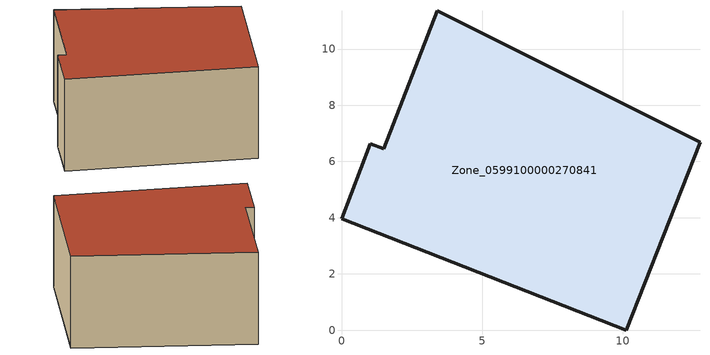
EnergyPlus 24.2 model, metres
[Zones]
Zone_0599100000270841
 floor ground (C_G): 10.12,0 0,3.97 1.03,6.63 1.5,6.45 3.41,11.36 12.75,6.68 z0
 wall outside (C_F): 1.5,6.45 1.03,6.63 0,3.97 10.12,0 12.75,6.68 3.41,11.36 1.5,6.45 z0:5.8
 roof outside (C_R): 12.75,6.68 3.41,11.36 1.5,6.45 1.03,6.63 0,3.97 10.12,0 z5.8
[BUILDING]
Pand.0599100000270841: North Axis=0; Terrain=City; Loads Convergence Tolerance Value=0.04; Temperature Convergence Tolerance Value=0.4; Solar Distribution=FullExterior; Maximum Number of Warmup Days=25; Minimum Number of Warmup Days=1
[Site:Location]
Rotterdam.The.Hague.AP_ZH_NLD Design_Conditions: Latitude=51.96; Longitude=4.45; Time Zone=1; Elevation=-4.5
[SITE:GROUNDTEMPERATURE:BUILDINGSURFACE]
18, 18, 18, 18, 18, 18, 18, 18, 18, 18, 18, 18
[MATERIAL] Thermal Absorptance=0.9; Solar Absorptance=0.7; Visible Absorptance=0.7
Name | Roughness | Thickness | Conductivity | Density | Specific Heat
G.TI.1992-2005 | MediumSmooth | 0.15 | 0.06 | 540 | 1210
F.TI.1992-2005 | Rough | 0.3 | 0.12 | 1920 | 840
R.TI.1992-2005 | MediumRough | 0.2 | 0.08 | 1500 | 1000
[CONSTRUCTION]
C_G: G.TI.1992-2005
C_F: F.TI.1992-2005
C_R: R.TI.1992-2005
[ZONE]
Zone_0599100000270841: Type=1; Multiplier=1; Ceiling Height=Autocalculate; Volume=Autocalculate; Floor Area=autocalculate; Part of Total Floor Area=Yes
[ZONEINFILTRATION:DESIGNFLOWRATE]
Infil_Zone_0599100000270841: Zone or ZoneList or Space or SpaceList=Zone_0599100000270841; Schedule=AlwaysOn; Design Flow Rate Calculation Method=Flow/Area; Flow Rate per Floor Area=0.0015; Constant Term Coefficient=1; Temperature Term Coefficient=0; Velocity Term Coefficient=0; Velocity Squared Term Coefficient=0
[HVACTEMPLATE:ZONE:IDEALLOADSAIRSYSTEM]
Zone_0599100000270841: Maximum Heating Supply Air Temperature=50; Minimum Cooling Supply Air Temperature=13; Maximum Heating Supply Air Humidity Ratio=0.0156; Minimum Cooling Supply Air Humidity Ratio=0.0077; Heating Limit=NoLimit; Cooling Limit=NoLimit; Dehumidification Control Type=ConstantSensibleHeatRatio; Cooling Sensible Heat Ratio=0.7; Dehumidification Setpoint=60; Humidification Control Type=None; Humidification Setpoint=30; Outdoor Air Method=None; Outdoor Air Flow Rate per Person=0.00944; Outdoor Air Flow Rate per Zone Floor Area=0; Outdoor Air Flow Rate per Zone=0; Demand Controlled Ventilation Type=None; Outdoor Air Economizer Type=NoEconomizer; Heat Recovery Type=None; Sensible Heat Recovery Effectiveness=0.7; Latent Heat Recovery Effectiveness=0.65
[ZONECONTROL:THERMOSTAT]
ThermostatControl_Zone_0599100000270841: Zone or ZoneList=Zone_0599100000270841; Control Type Schedule=DualSetpointControlType; Control 1=Thermostat_Zone_0599100000270841; Temperature Difference Between Cutout And Setpoint=0
[THERMOSTATSETPOINT:DUALSETPOINT]
Thermostat_Zone_0599100000270841: Heating Setpoint Temperature Schedule=HeatingSetpoint_Zone_0599100000270841; Cooling Setpoint Temperature Schedule=CoolingSetpoint_Zone_0599100000270841
[SCHEDULE:COMPACT]
HeatingSetpoint_Zone_0599100000270841: Through: 12/31, For: AllDays, Until: 24:00, 21
CoolingSetpoint_Zone_0599100000270841: Through: 12/31, For: AllDays, Until: 24:00, 24
DualSetpointControlType: Through: 12/31, For: AllDays, Until: 24:00, 4
AlwaysOn: Through: 12/31, For: AllDays, Until: 24:00, 1
